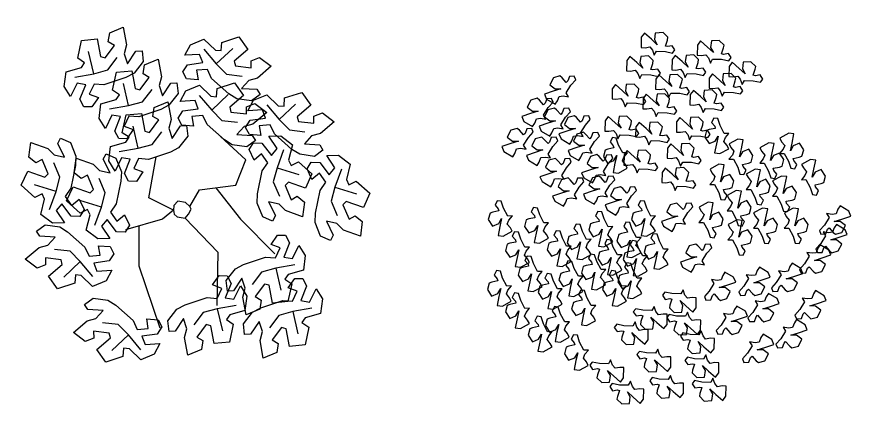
# Model space of a CAD drawing. Header units: inches. Extents: x -1929 to -273, y 675 to 1373.
# Drawn here: x -1609.5 to -1289.9, y 1028.6 to 1179 of the extents above; entities that cross this region are included whole.
import ezdxf

# ---------------------------------------------------------------- set-up
doc = ezdxf.new("R2010")
doc.units = ezdxf.units.IN
doc.header["$MEASUREMENT"] = 0

# ---------------------------------------------------------------- blocks, each defined once
blk = doc.blocks.new('BRANCHT', base_point=(1.5479, 0.5508))
for p, q in [((1.5732, 0.6824), (1.6111, 0.6837)), ((1.5992, 0.6434), (1.5732, 0.6824)), ((1.6111, 0.6837), (1.648, 0.6556)), ((1.5108, 0.6403), (1.5242, 0.6618)), ((1.5265, 0.6072), (1.5108, 0.6403)), ((1.5242, 0.6618), (1.5514, 0.6606)), ((1.5514, 0.6606), (1.5816, 0.6217)), ((1.5514, 0.6606), (1.5514, 0.6606)), ((1.5816, 0.6217), (1.5992, 0.6434)), ((1.6201, 0.6399), (1.5992, 0.5824)), ((1.648, 0.6556), (1.6358, 0.6068)), ((1.5503, 0.627), (1.5265, 0.6072)), ((1.5703, 0.5982), (1.5503, 0.627)), ((1.5523, 0.5724), (1.5703, 0.5982)), ((1.6358, 0.6068), (1.6436, 0.5902)), ((1.6436, 0.5902), (1.6672, 0.6016)), ((1.6672, 0.6016), (1.71, 0.5631)), ((1.6672, 0.6016), (1.6672, 0.6016)), ((1.5375, 0.5003), (1.5523, 0.5724)), ((1.5992, 0.5824), (1.5872, 0.5378)), ((1.5992, 0.5824), (1.6679, 0.5616)), ((1.71, 0.5631), (1.6895, 0.5182)), ((1.5872, 0.5378), (1.6066, 0.4922)), ((1.6355, 0.5374), (1.6246, 0.5265)), ((1.6895, 0.5182), (1.6355, 0.5374)), ((1.6246, 0.5265), (1.6441, 0.4809)), ((1.5364, 0.4709), (1.5375, 0.5003)), ((1.6441, 0.4809), (1.6634, 0.4921)), ((1.6634, 0.4921), (1.6859, 0.4739)), ((1.5539, 0.4273), (1.5364, 0.4709)), ((1.5723, 0.4742), (1.594, 0.4308)), ((1.6057, 0.467), (1.5723, 0.4742)), ((1.6261, 0.4466), (1.6057, 0.467)), ((1.6859, 0.4739), (1.68, 0.4275)), ((1.585, 0.4137), (1.5539, 0.4273)), ((1.594, 0.4308), (1.585, 0.4137)), ((1.68, 0.4275), (1.6261, 0.4466))]:
    blk.add_line(p, q)
blk = doc.blocks.new('TREE-09')
for p, q in [((23.11, 22.17), (13.45, 31.05)), ((-13.8, 7.76), (-11.03, 23.3)), ((19.32, 12.56), (23.11, 22.17)), ((1.73, 4.44), (5.52, 10.71)), ((5.52, 10.71), (19.32, 12.56)), ((11.67, 11.54), (21.04, -0.37)), ((-4.49, 2.96), (-13.8, 7.76)), ((-2.83, 6.43), (-4.36, 4.75)), ((0.1, 5.87), (-2.83, 6.43)), ((-4.36, 4.75), (-4.49, 2.96)), ((1.73, 4.45), (0.1, 5.87)), ((1.32, 1.51), (2.35, 3.37)), ((2.35, 3.37), (1.73, 4.45)), ((-4.49, 2.96), (-8.62, -0.37)), ((-4.49, 2.96), (-4.2, 1.44)), ((-4.2, 1.44), (-3.07, 0.52)), ((-3.07, 0.52), (-0.7, 0.06)), ((-0.7, 0.06), (0, 0)), ((0, 0), (1.32, 1.51)), ((0, 0), (12.41, -12.94)), ((-8.62, -0.37), (-22.77, -4.44)), ((-17.67, -2.97), (-17.59, -18.11)), ((21.04, -0.37), (34.15, -13.67)), ((12.41, -12.94), (12.07, -33.26)), ((-17.59, -18.11), (-9.66, -41.77))]:
    blk.add_line(p, q)
at = {"xscale": 120, "yscale": 120, "zscale": 120}
for p, rotation in [((-28.43, 51.5), 120), ((12.04, 51.4), 60.00000000000001), ((-15.18, 39.34), 120), ((10.3, 33.84), 60.00000000000001), ((35.99, 30.25), 60.00000000000001), ((-11.5, 23.14), 120), ((-42.95, 13.95), 180), ((-25.68, 7.99), 180), ((-40.12, -9.35), 240), ((28.12, -15.67), 299.9999999999999), ((5.88, -31.06), 299.9999999999999), ((34.64, -32.17), 299.9999999999999), ((-21.8, -37.23), 240)]:
    blk.add_blockref('BRANCHT', p, dxfattribs=dict(at, rotation=rotation))
for p in [(28.83, 15.32), (50.85, 7.95)]:
    blk.add_blockref('BRANCHT', p, dxfattribs=at)
blk = doc.blocks.new('BRANCHS', base_point=(1.4853, 0.588))
for p, q in [((1.5146, 0.6522), (1.4864, 0.6366)), ((1.5313, 0.6501), (1.5146, 0.6522)), ((1.5255, 0.6211), (1.5313, 0.6501)), ((1.4864, 0.6366), (1.4921, 0.6254)), ((1.4921, 0.6254), (1.5019, 0.6135)), ((1.5019, 0.6135), (1.4971, 0.6014)), ((1.5199, 0.5964), (1.5255, 0.6211)), ((1.5487, 0.6203), (1.5292, 0.6122)), ((1.5622, 0.5996), (1.5487, 0.6203)), ((1.4971, 0.6014), (1.4858, 0.588)), ((1.4858, 0.588), (1.5005, 0.5883)), ((1.5005, 0.5883), (1.5139, 0.5633)), ((1.5292, 0.6122), (1.5199, 0.5964)), ((1.5568, 0.5791), (1.5622, 0.5996)), ((1.5139, 0.5633), (1.5211, 0.5412)), ((1.5291, 0.572), (1.5482, 0.5759)), ((1.5308, 0.5654), (1.5291, 0.572)), ((1.5407, 0.5536), (1.5308, 0.5654)), ((1.5482, 0.5759), (1.5568, 0.5791)), ((1.5211, 0.5412), (1.5336, 0.5396)), ((1.5336, 0.5396), (1.5407, 0.5536))]:
    blk.add_line(p, q)
blk = doc.blocks.new('TREE-10')
at = {"xscale": 120, "yscale": 120, "zscale": 120}
for p, rotation in [((-4.33, 67.77), 60.00000000000001), ((17.05, 64.81), 60.00000000000001), ((-9.86, 58.89), 60.00000000000001), ((7.39, 59.27), 60.00000000000001), ((29.13, 56.68), 60.00000000000001), ((21.54, 52.24), 60.00000000000001), ((-36.87, 52), 120), ((1.19, 51.87), 60.00000000000001), ((-15.38, 48.18), 60.00000000000001), ((14.29, 45.96), 60.00000000000001), ((-45.5, 43.5), 120), ((-3.64, 44.48), 60.00000000000001), ((-38.94, 39.81), 120), ((-31.35, 36.85), 120), ((-18.13, 35.98), 60.00000000000001), ((-6.4, 33.76), 60.00000000000001), ((9.12, 35.61), 60.00000000000001), ((-53.08, 32.05), 120), ((24.2, 38.11), 180), ((-43.77, 28.71), 120), ((-27.9, 30.56), 120), ((-14.44, 30.72), 180), ((5.67, 25.63), 60.00000000000001), ((-22.73, 22.06), 120), ((-10.89, 23.04), 60.00000000000001), ((-38.59, 20.59), 120), ((3.6, 16.39), 60.00000000000001), ((-33.76, 13.2), 120), ((-22.04, 13.94), 120), ((-13.76, 9.86), 120), ((7.63, 3.59), 120), ((-58.25, 6.7), 180), ((-44.45, 4.11), 180), ((-3.74, 6.7), 180), ((61.32, 7.7), 299.9999999999999), ((-19.96, 2.63), 180), ((-28.24, -2.18), 180), ((-9.26, -1.44), 180), ((59.94, 0.67), 299.9999999999999), ((-51.7, -5.13), 180), ((-35.82, -4.76), 180), ((-16.51, -8.09), 180), ((-6.85, -8.46), 180), ((1.09, -5.87), 180), ((14.87, -11.94), 120), ((53.73, -7.09), 299.9999999999999), ((-46.87, -14.37), 180), ((-22.72, -13.64), 180), ((-31.34, -16.22), 180), ((-8.92, -16.96), 180), ((30.62, -15.59), 299.9999999999999), ((43.04, -14.11), 299.9999999999999), ((-58.59, -19.91), 180), ((-39.28, -21.03), 180), ((-14.79, -19.91), 180), ((17.51, -17.44), 299.9999999999999), ((6.72, -21.37), 240), ((-26.51, -27.31), 180), ((34.07, -25.57), 299.9999999999999), ((52.01, -24.46), 299.9999999999999), ((-51.7, -28.41), 180), ((-4.33, -27.66), 240), ((-36.52, -33.59), 180), ((8.44, -29.87), 240), ((21.99, -30.37), 299.9999999999999), ((-43.07, -37.29), 180), ((-11.57, -33.57), 240), ((44.76, -35.55), 299.9999999999999), ((13.61, -36.9), 240), ((32, -41.1), 299.9999999999999), ((-29.28, -44.31), 180), ((-2.94, -43.92), 240), ((15.34, -46.13), 240), ((-20.88, -47.98), 240), ((1.89, -53.9), 240), ((-13.29, -56.12), 240), ((18.1, -55.01), 240)]:
    blk.add_blockref('BRANCHS', p, dxfattribs=dict(at, rotation=rotation))
for p in [(24.06, 28.25), (43.38, 30.46), (35.79, 26.77), (16.82, 18.64), (51.66, 20.48), (30.62, 16.79), (40.62, 14.2), (23.37, 8.66), (12.68, 4.22), (33.38, 2), (45.11, 2), (23.72, -2.43)]:
    blk.add_blockref('BRANCHS', p, dxfattribs=at)

msp = doc.modelspace()

# ---------------------------------------------------------------- block references
for name, p in [('TREE-09', (-1545.41, 1102.41)), ('TREE-10', (-1362.51, 1096.51))]:
    msp.add_blockref(name, p)

doc.saveas('drawing.dxf')
